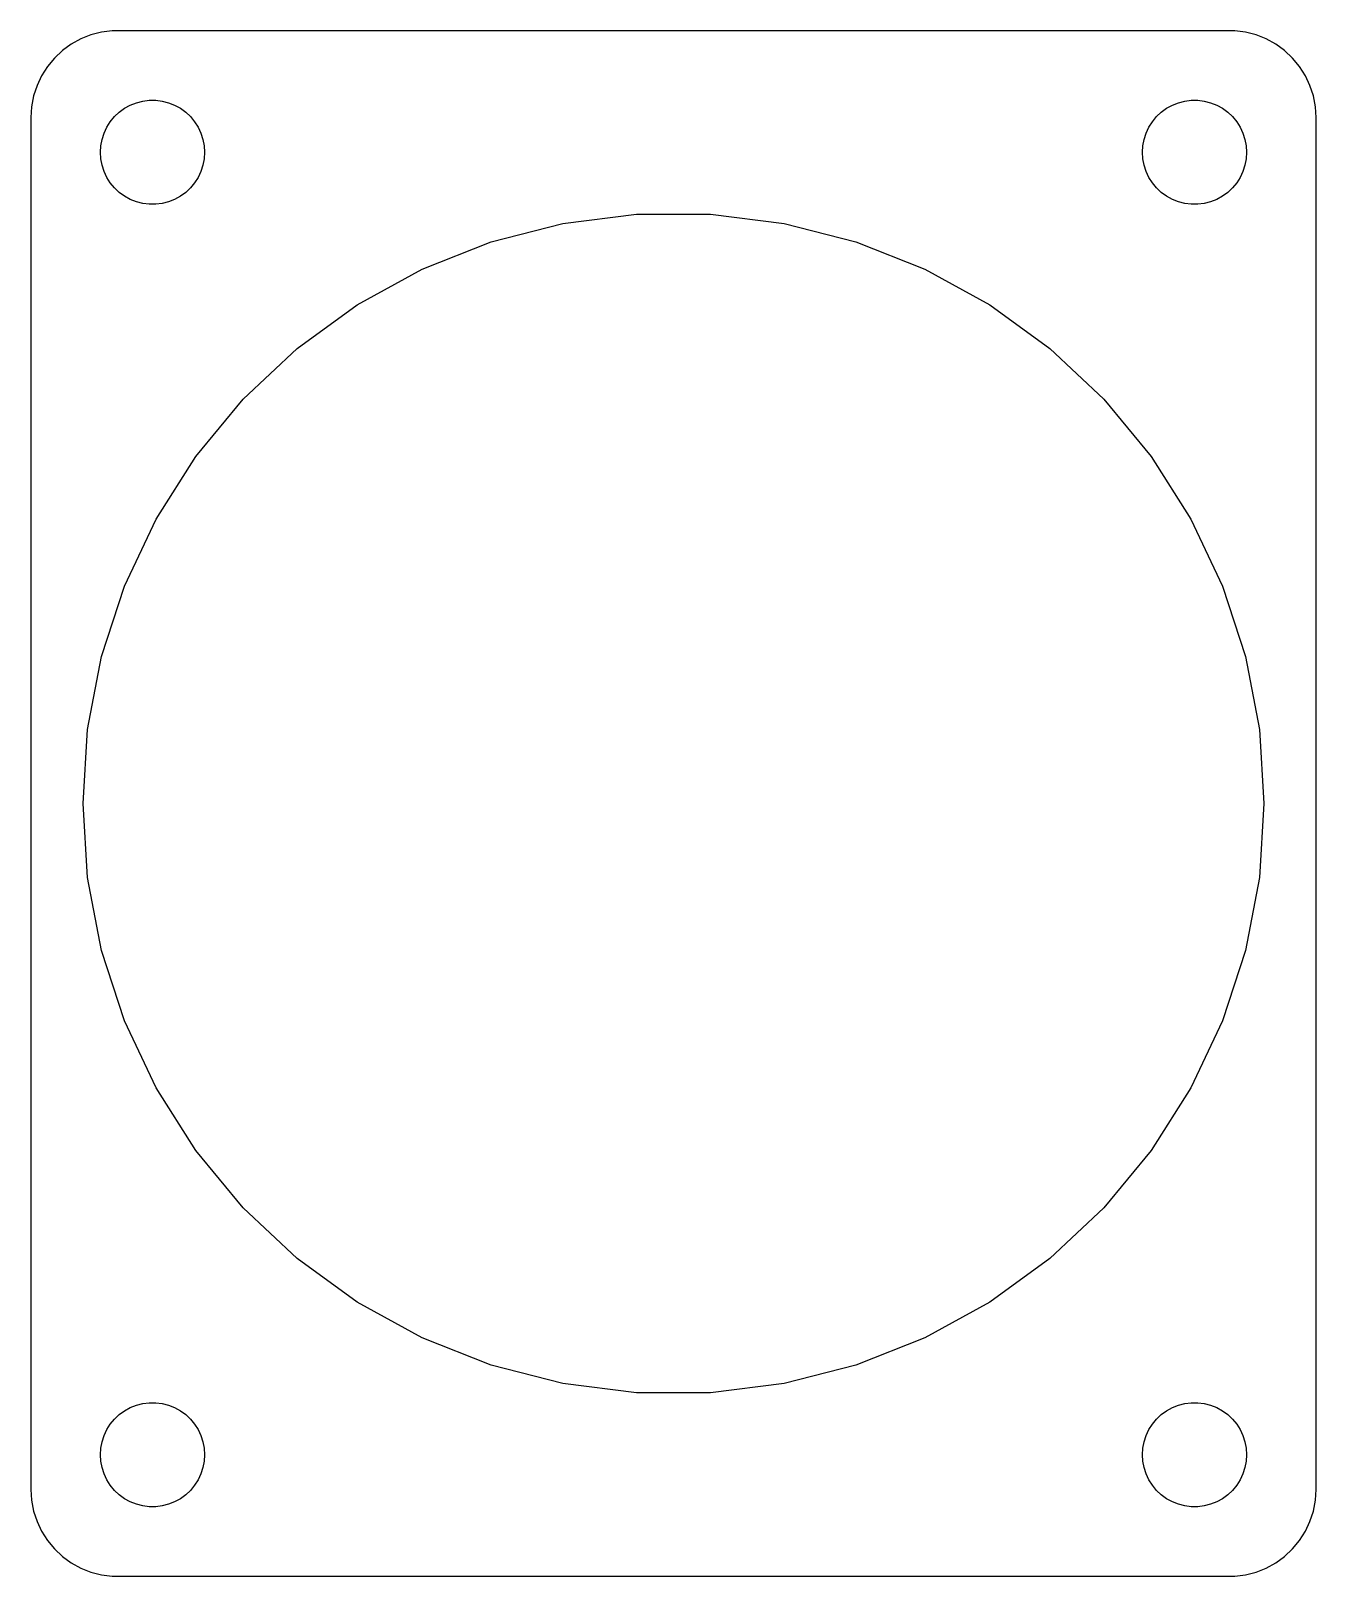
# Model space of a CAD drawing. Header units: metres. Extents: x -37 to 37, y -44.5 to 44.5.
import ezdxf

# ---------------------------------------------------------------- set-up
doc = ezdxf.new("R2010")
doc.units = ezdxf.units.M

msp = doc.modelspace()

# ---------------------------------------------------------------- linework, layer by layer
for p, q in [((-32.3139, 44.4901), (-32.9369, 44.4114)), ((32.3139, 44.4901), (-32.3139, 44.4901)), ((32.9369, 44.4114), (32.3139, 44.4901)), ((-34.6791, 43.7216), (-35.1871, 43.3526)), ((-34.1289, 44.0241), (-34.6791, 43.7216)), ((-33.5451, 44.2553), (-34.1289, 44.0241)), ((-32.9369, 44.4114), (-33.5451, 44.2553)), ((33.5451, 44.2553), (32.9369, 44.4114)), ((34.1289, 44.0241), (33.5451, 44.2553)), ((34.6791, 43.7216), (34.1289, 44.0241)), ((35.1871, 43.3526), (34.6791, 43.7216)), ((-35.6448, 42.9227), (-36.0451, 42.4389)), ((-35.1871, 43.3526), (-35.6448, 42.9227)), ((35.6448, 42.9227), (35.1871, 43.3526)), ((36.0451, 42.4389), (35.6448, 42.9227)), ((-36.3815, 41.9088), (-36.6489, 41.3406)), ((-36.0451, 42.4389), (-36.3815, 41.9088)), ((36.3815, 41.9088), (36.0451, 42.4389)), ((36.6489, 41.3406), (36.3815, 41.9088)), ((-36.6489, 41.3406), (-36.8429, 40.7434)), ((36.8429, 40.7434), (36.6489, 41.3406)), ((-36.9606, 40.1267), (-37, 39.5)), ((-36.8429, 40.7434), (-36.9606, 40.1267)), ((-31.6075, 40.033), (-31.2773, 40.2145)), ((-31.2773, 40.2145), (-30.927, 40.3532)), ((-30.927, 40.3532), (-30.5621, 40.4469)), ((-30.5621, 40.4469), (-30.1884, 40.4941)), ((-30.1884, 40.4941), (-29.8116, 40.4941)), ((-29.8116, 40.4941), (-29.4379, 40.4469)), ((-29.4379, 40.4469), (-29.0729, 40.3532)), ((-29.0729, 40.3532), (-28.7227, 40.2145)), ((-28.7227, 40.2145), (-28.3925, 40.033)), ((28.3925, 40.033), (28.7227, 40.2145)), ((28.7227, 40.2145), (29.0729, 40.3532)), ((29.0729, 40.3532), (29.4379, 40.4469)), ((29.4379, 40.4469), (29.8116, 40.4941)), ((29.8116, 40.4941), (30.1884, 40.4941)), ((30.1884, 40.4941), (30.5621, 40.4469)), ((30.5621, 40.4469), (30.927, 40.3532)), ((30.927, 40.3532), (31.2773, 40.2145)), ((31.2773, 40.2145), (31.6075, 40.033)), ((36.9606, 40.1267), (36.8429, 40.7434)), ((37, 39.5), (36.9606, 40.1267)), ((-37, 39.5), (-37, -39.5)), ((-32.6289, 38.9453), (-32.427, 39.2634)), ((-32.427, 39.2634), (-32.1869, 39.5536)), ((-32.1869, 39.5536), (-31.9123, 39.8115)), ((-31.9123, 39.8115), (-31.6075, 40.033)), ((-28.3925, 40.033), (-28.0877, 39.8115)), ((-28.0877, 39.8115), (-27.8131, 39.5536)), ((-27.8131, 39.5536), (-27.5729, 39.2634)), ((-27.5729, 39.2634), (-27.3711, 38.9453)), ((27.3711, 38.9453), (27.5729, 39.2634)), ((27.5729, 39.2634), (27.8131, 39.5536)), ((27.8131, 39.5536), (28.0877, 39.8115)), ((28.0877, 39.8115), (28.3925, 40.033)), ((31.6075, 40.033), (31.9123, 39.8115)), ((31.9123, 39.8115), (32.1869, 39.5536)), ((32.1869, 39.5536), (32.427, 39.2634)), ((32.427, 39.2634), (32.6289, 38.9453)), ((37, -39.5), (37, 39.5)), ((-32.9057, 38.2461), (-32.7893, 38.6044)), ((-32.7893, 38.6044), (-32.6289, 38.9453)), ((-27.3711, 38.9453), (-27.2107, 38.6044)), ((-27.2107, 38.6044), (-27.0942, 38.2461)), ((27.0942, 38.2461), (27.2107, 38.6044)), ((27.2107, 38.6044), (27.3711, 38.9453)), ((32.6289, 38.9453), (32.7893, 38.6044)), ((32.7893, 38.6044), (32.9057, 38.2461)), ((-33, 37.5), (-32.9763, 37.876)), ((-32.9763, 37.124), (-33, 37.5)), ((-32.9763, 37.876), (-32.9057, 38.2461)), ((-27.0942, 38.2461), (-27.0237, 37.876)), ((-27.0237, 37.876), (-27, 37.5)), ((-27, 37.5), (-27.0237, 37.124)), ((27, 37.5), (27.0237, 37.876)), ((27.0237, 37.124), (27, 37.5)), ((27.0237, 37.876), (27.0942, 38.2461)), ((32.9057, 38.2461), (32.9763, 37.876)), ((32.9763, 37.876), (33, 37.5)), ((33, 37.5), (32.9763, 37.124)), ((-32.9057, 36.7539), (-32.9763, 37.124)), ((-32.7893, 36.3956), (-32.9057, 36.7539)), ((-27.0942, 36.7539), (-27.2107, 36.3956)), ((-27.0237, 37.124), (-27.0942, 36.7539)), ((27.0942, 36.7539), (27.0237, 37.124)), ((27.2107, 36.3956), (27.0942, 36.7539)), ((32.9057, 36.7539), (32.7893, 36.3956)), ((32.9763, 37.124), (32.9057, 36.7539)), ((-32.6289, 36.0547), (-32.7893, 36.3956)), ((-32.427, 35.7366), (-32.6289, 36.0547)), ((-32.1869, 35.4464), (-32.427, 35.7366)), ((-27.5729, 35.7366), (-27.8131, 35.4464)), ((-27.3711, 36.0547), (-27.5729, 35.7366)), ((-27.2107, 36.3956), (-27.3711, 36.0547)), ((27.3711, 36.0547), (27.2107, 36.3956)), ((27.5729, 35.7366), (27.3711, 36.0547)), ((27.8131, 35.4464), (27.5729, 35.7366)), ((32.427, 35.7366), (32.1869, 35.4464)), ((32.6289, 36.0547), (32.427, 35.7366)), ((32.7893, 36.3956), (32.6289, 36.0547)), ((-31.9123, 35.1885), (-32.1869, 35.4464)), ((-31.6075, 34.967), (-31.9123, 35.1885)), ((-31.2773, 34.7855), (-31.6075, 34.967)), ((-30.927, 34.6468), (-31.2773, 34.7855)), ((-28.7227, 34.7855), (-29.0729, 34.6468)), ((-28.3925, 34.967), (-28.7227, 34.7855)), ((-28.0877, 35.1885), (-28.3925, 34.967)), ((-27.8131, 35.4464), (-28.0877, 35.1885)), ((28.0877, 35.1885), (27.8131, 35.4464)), ((28.3925, 34.967), (28.0877, 35.1885)), ((28.7227, 34.7855), (28.3925, 34.967)), ((29.0729, 34.6468), (28.7227, 34.7855)), ((31.2773, 34.7855), (30.927, 34.6468)), ((31.6075, 34.967), (31.2773, 34.7855)), ((31.9123, 35.1885), (31.6075, 34.967)), ((32.1869, 35.4464), (31.9123, 35.1885)), ((-30.5621, 34.5531), (-30.927, 34.6468)), ((-30.1884, 34.5059), (-30.5621, 34.5531)), ((-29.8116, 34.5059), (-30.1884, 34.5059)), ((-29.4379, 34.5531), (-29.8116, 34.5059)), ((-29.0729, 34.6468), (-29.4379, 34.5531)), ((-6.37096, 33.3978), (-2.13487, 33.9329)), ((-2.13487, 33.9329), (2.13487, 33.9329)), ((2.13487, 33.9329), (6.37096, 33.3978)), ((29.4379, 34.5531), (29.0729, 34.6468)), ((29.8116, 34.5059), (29.4379, 34.5531)), ((30.1884, 34.5059), (29.8116, 34.5059)), ((30.5621, 34.5531), (30.1884, 34.5059)), ((30.927, 34.6468), (30.5621, 34.5531)), ((-10.5066, 32.3359), (-6.37096, 33.3978)), ((6.37096, 33.3978), (10.5066, 32.3359)), ((-14.4765, 30.7641), (-10.5066, 32.3359)), ((10.5066, 32.3359), (14.4765, 30.7641)), ((-18.2181, 28.7071), (-14.4765, 30.7641)), ((14.4765, 30.7641), (18.2181, 28.7071)), ((-21.6724, 26.1974), (-18.2181, 28.7071)), ((18.2181, 28.7071), (21.6724, 26.1974)), ((-24.7849, 23.2746), (-21.6724, 26.1974)), ((21.6724, 26.1974), (24.7849, 23.2746)), ((-27.5066, 19.9847), (-24.7849, 23.2746)), ((24.7849, 23.2746), (27.5066, 19.9847)), ((-29.7944, 16.3796), (-27.5066, 19.9847)), ((27.5066, 19.9847), (29.7944, 16.3796)), ((-31.6124, 12.5162), (-29.7944, 16.3796)), ((29.7944, 16.3796), (31.6124, 12.5162)), ((-32.9318, 8.45544), (-31.6124, 12.5162)), ((31.6124, 12.5162), (32.9318, 8.45544)), ((-33.7319, 4.26132), (-32.9318, 8.45544)), ((32.9318, 8.45544), (33.7319, 4.26132)), ((-34, 0), (-33.7319, 4.26132)), ((33.7319, 4.26132), (34, 0)), ((-33.7319, -4.26132), (-34, 0)), ((34, 0), (33.7319, -4.26132)), ((-32.9318, -8.45544), (-33.7319, -4.26132)), ((33.7319, -4.26132), (32.9318, -8.45544)), ((-31.6124, -12.5162), (-32.9318, -8.45544)), ((32.9318, -8.45544), (31.6124, -12.5162)), ((-29.7944, -16.3796), (-31.6124, -12.5162)), ((31.6124, -12.5162), (29.7944, -16.3796)), ((-27.5066, -19.9847), (-29.7944, -16.3796)), ((29.7944, -16.3796), (27.5066, -19.9847)), ((-24.7849, -23.2746), (-27.5066, -19.9847)), ((27.5066, -19.9847), (24.7849, -23.2746)), ((-21.6724, -26.1974), (-24.7849, -23.2746)), ((24.7849, -23.2746), (21.6724, -26.1974)), ((-18.2181, -28.7071), (-21.6724, -26.1974)), ((21.6724, -26.1974), (18.2181, -28.7071)), ((-14.4765, -30.7641), (-18.2181, -28.7071)), ((18.2181, -28.7071), (14.4765, -30.7641)), ((-10.5066, -32.3359), (-14.4765, -30.7641)), ((14.4765, -30.7641), (10.5066, -32.3359)), ((-6.37096, -33.3978), (-10.5066, -32.3359)), ((10.5066, -32.3359), (6.37096, -33.3978)), ((-2.13487, -33.9329), (-6.37096, -33.3978)), ((6.37096, -33.3978), (2.13487, -33.9329)), ((-31.2773, -34.7855), (-30.927, -34.6468)), ((-30.927, -34.6468), (-30.5621, -34.5531)), ((-30.5621, -34.5531), (-30.1884, -34.5059)), ((-30.1884, -34.5059), (-29.8116, -34.5059)), ((-29.8116, -34.5059), (-29.4379, -34.5531)), ((-29.4379, -34.5531), (-29.0729, -34.6468)), ((-29.0729, -34.6468), (-28.7227, -34.7855)), ((2.13487, -33.9329), (-2.13487, -33.9329)), ((28.7227, -34.7855), (29.0729, -34.6468)), ((29.0729, -34.6468), (29.4379, -34.5531)), ((29.4379, -34.5531), (29.8116, -34.5059)), ((29.8116, -34.5059), (30.1884, -34.5059)), ((30.1884, -34.5059), (30.5621, -34.5531)), ((30.5621, -34.5531), (30.927, -34.6468)), ((30.927, -34.6468), (31.2773, -34.7855)), ((-32.427, -35.7366), (-32.1869, -35.4464)), ((-32.1869, -35.4464), (-31.9123, -35.1885)), ((-31.9123, -35.1885), (-31.6075, -34.967)), ((-31.6075, -34.967), (-31.2773, -34.7855)), ((-28.7227, -34.7855), (-28.3925, -34.967)), ((-28.3925, -34.967), (-28.0877, -35.1885)), ((-28.0877, -35.1885), (-27.8131, -35.4464)), ((-27.8131, -35.4464), (-27.5729, -35.7366)), ((27.5729, -35.7366), (27.8131, -35.4464)), ((27.8131, -35.4464), (28.0877, -35.1885)), ((28.0877, -35.1885), (28.3925, -34.967)), ((28.3925, -34.967), (28.7227, -34.7855)), ((31.2773, -34.7855), (31.6075, -34.967)), ((31.6075, -34.967), (31.9123, -35.1885)), ((31.9123, -35.1885), (32.1869, -35.4464)), ((32.1869, -35.4464), (32.427, -35.7366)), ((-32.9057, -36.7539), (-32.7893, -36.3956)), ((-32.7893, -36.3956), (-32.6289, -36.0547)), ((-32.6289, -36.0547), (-32.427, -35.7366)), ((-27.5729, -35.7366), (-27.3711, -36.0547)), ((-27.3711, -36.0547), (-27.2107, -36.3956)), ((-27.2107, -36.3956), (-27.0942, -36.7539)), ((27.0942, -36.7539), (27.2107, -36.3956)), ((27.2107, -36.3956), (27.3711, -36.0547)), ((27.3711, -36.0547), (27.5729, -35.7366)), ((32.427, -35.7366), (32.6289, -36.0547)), ((32.6289, -36.0547), (32.7893, -36.3956)), ((32.7893, -36.3956), (32.9057, -36.7539)), ((-33, -37.5), (-32.9763, -37.124)), ((-32.9763, -37.124), (-32.9057, -36.7539)), ((-27.0942, -36.7539), (-27.0237, -37.124)), ((-27.0237, -37.124), (-27, -37.5)), ((27, -37.5), (27.0237, -37.124)), ((27.0237, -37.124), (27.0942, -36.7539)), ((32.9057, -36.7539), (32.9763, -37.124)), ((32.9763, -37.124), (33, -37.5)), ((-32.9763, -37.876), (-33, -37.5)), ((-32.9057, -38.2461), (-32.9763, -37.876)), ((-32.7893, -38.6044), (-32.9057, -38.2461)), ((-27.0942, -38.2461), (-27.2107, -38.6044)), ((-27.0237, -37.876), (-27.0942, -38.2461)), ((-27, -37.5), (-27.0237, -37.876)), ((27.0237, -37.876), (27, -37.5)), ((27.0942, -38.2461), (27.0237, -37.876)), ((27.2107, -38.6044), (27.0942, -38.2461)), ((32.9057, -38.2461), (32.7893, -38.6044)), ((32.9763, -37.876), (32.9057, -38.2461)), ((33, -37.5), (32.9763, -37.876)), ((-32.6289, -38.9453), (-32.7893, -38.6044)), ((-32.427, -39.2634), (-32.6289, -38.9453)), ((-27.3711, -38.9453), (-27.5729, -39.2634)), ((-27.2107, -38.6044), (-27.3711, -38.9453)), ((27.3711, -38.9453), (27.2107, -38.6044)), ((27.5729, -39.2634), (27.3711, -38.9453)), ((32.6289, -38.9453), (32.427, -39.2634)), ((32.7893, -38.6044), (32.6289, -38.9453)), ((-37, -39.5), (-36.9606, -40.1267)), ((-32.1869, -39.5536), (-32.427, -39.2634)), ((-31.9123, -39.8115), (-32.1869, -39.5536)), ((-31.6075, -40.033), (-31.9123, -39.8115)), ((-31.2773, -40.2145), (-31.6075, -40.033)), ((-28.3925, -40.033), (-28.7227, -40.2145)), ((-28.0877, -39.8115), (-28.3925, -40.033)), ((-27.8131, -39.5536), (-28.0877, -39.8115)), ((-27.5729, -39.2634), (-27.8131, -39.5536)), ((27.8131, -39.5536), (27.5729, -39.2634)), ((28.0877, -39.8115), (27.8131, -39.5536)), ((28.3925, -40.033), (28.0877, -39.8115)), ((28.7227, -40.2145), (28.3925, -40.033)), ((31.6075, -40.033), (31.2773, -40.2145)), ((31.9123, -39.8115), (31.6075, -40.033)), ((32.1869, -39.5536), (31.9123, -39.8115)), ((32.427, -39.2634), (32.1869, -39.5536)), ((36.9606, -40.1267), (37, -39.5)), ((-36.9606, -40.1267), (-36.8429, -40.7434)), ((-36.8429, -40.7434), (-36.6489, -41.3406)), ((-30.927, -40.3532), (-31.2773, -40.2145)), ((-30.5621, -40.4469), (-30.927, -40.3532)), ((-30.1884, -40.4941), (-30.5621, -40.4469)), ((-29.8116, -40.4941), (-30.1884, -40.4941)), ((-29.4379, -40.4469), (-29.8116, -40.4941)), ((-29.0729, -40.3532), (-29.4379, -40.4469)), ((-28.7227, -40.2145), (-29.0729, -40.3532)), ((29.0729, -40.3532), (28.7227, -40.2145)), ((29.4379, -40.4469), (29.0729, -40.3532)), ((29.8116, -40.4941), (29.4379, -40.4469)), ((30.1884, -40.4941), (29.8116, -40.4941)), ((30.5621, -40.4469), (30.1884, -40.4941)), ((30.927, -40.3532), (30.5621, -40.4469)), ((31.2773, -40.2145), (30.927, -40.3532)), ((36.6489, -41.3406), (36.8429, -40.7434)), ((36.8429, -40.7434), (36.9606, -40.1267)), ((-36.6489, -41.3406), (-36.3815, -41.9088)), ((36.3815, -41.9088), (36.6489, -41.3406)), ((-36.3815, -41.9088), (-36.0451, -42.4389)), ((-36.0451, -42.4389), (-35.6448, -42.9227)), ((35.6448, -42.9227), (36.0451, -42.4389)), ((36.0451, -42.4389), (36.3815, -41.9088)), ((-35.6448, -42.9227), (-35.1871, -43.3526)), ((-35.1871, -43.3526), (-34.6791, -43.7216)), ((34.6791, -43.7216), (35.1871, -43.3526)), ((35.1871, -43.3526), (35.6448, -42.9227)), ((-34.6791, -43.7216), (-34.1289, -44.0241)), ((-34.1289, -44.0241), (-33.5451, -44.2553)), ((-33.5451, -44.2553), (-32.9369, -44.4114)), ((-32.9369, -44.4114), (-32.3139, -44.4901)), ((-32.3139, -44.4901), (32.3139, -44.4901)), ((32.3139, -44.4901), (32.9369, -44.4114)), ((32.9369, -44.4114), (33.5451, -44.2553)), ((33.5451, -44.2553), (34.1289, -44.0241)), ((34.1289, -44.0241), (34.6791, -43.7216))]:
    msp.add_line(p, q)

doc.saveas('drawing.dxf')
